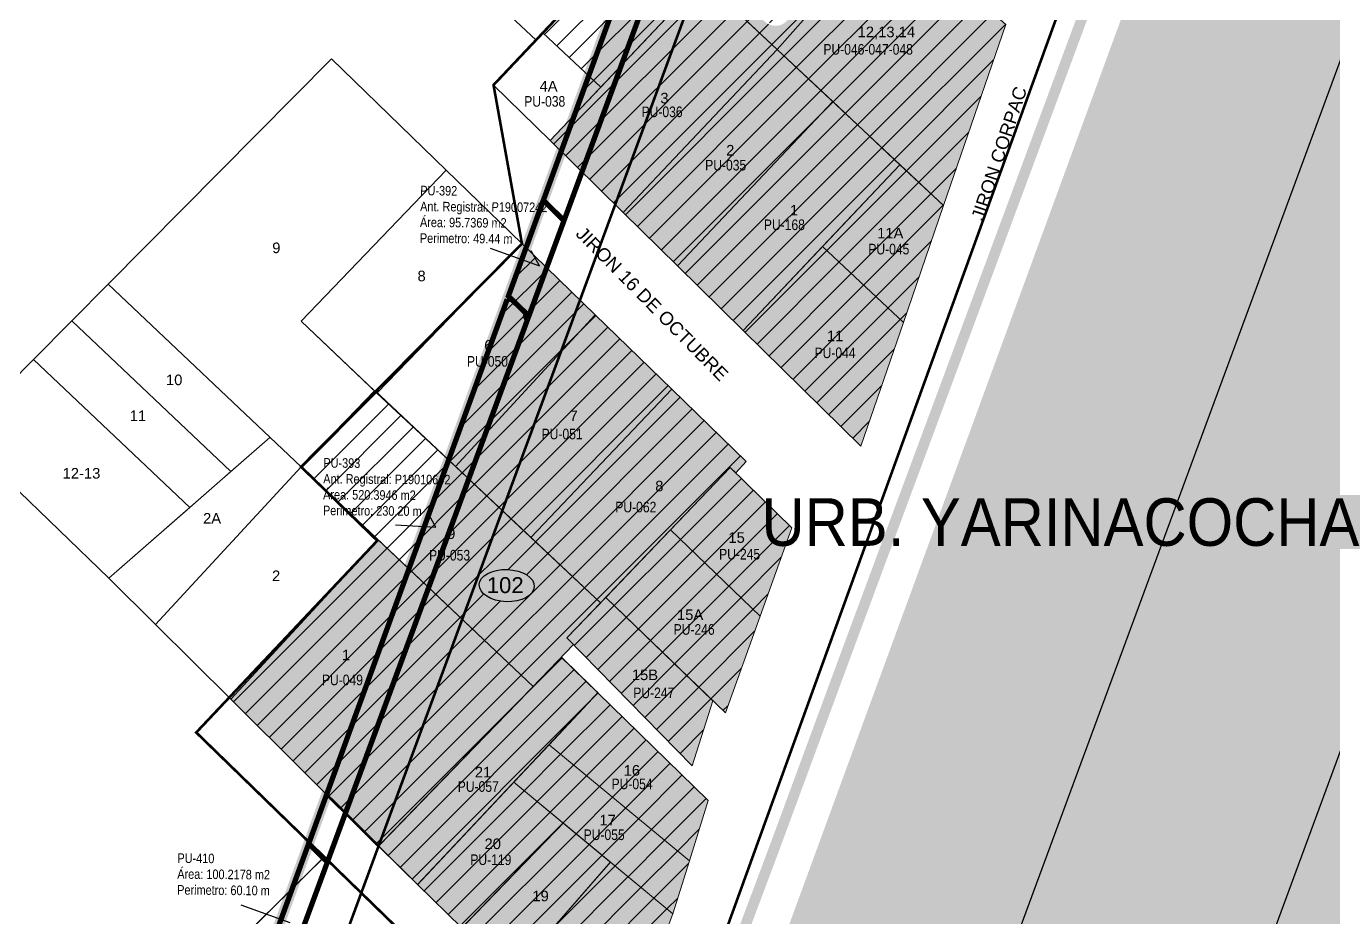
# Model space of a CAD drawing. Header units: metres. Extents: x 546056 to 547654, y 9072317 to 9075555.
# Drawn here: x 547088.8 to 547336.3, y 9075106.6 to 9075275.2 of the extents above; entities that cross this region are included whole.
import ezdxf
from ezdxf.enums import TextEntityAlignment as Align

# ---------------------------------------------------------------- set-up
doc = ezdxf.new("R2010")
doc.units = ezdxf.units.M
for name, pattern in [('ACAD_ISO10W100', [18, 12, -3, 0, -3]), ('DASHDOT', [1, 0.5, -0.25, 0, -0.25]), ('DASHED', [0.75, 0.5, -0.25])]:
    doc.linetypes.add(name, pattern=pattern)
doc.layers.get('0').update_dxf_attribs({"color": 130})
for name, color, linetype in [('0-poligonos', 7, 'DASHED'), ('000 COLINDANTE', 8, 'Continuous'), ('3. HACHT_ADQUIRIDO', 3, 'Continuous'), ('AH LAS GAVIOTAS', 7, 'Continuous'), ('CODIGO PREDIO', 5, 'Continuous'), ('ENTREGADOS A OPAT', 130, 'Continuous'), ('LOTES', 7, 'Continuous'), ('LOTES_PREDIOS', 7, 'Continuous'), ('MANZANA', 7, 'Continuous'), ('P19048664', 40, 'Continuous'), ('PARTIDA 11161618_MTC', 150, 'Continuous'), ('PERIMETRICO', 1, 'Continuous'), ('PREDIO ADQUIRIDO DL 1364', 3, 'Continuous'), ('TEXTO ADD', 150, 'Continuous'), ('Transferencias o Adquisiciones Nuevas', 1, 'Continuous'), ('URB YARINACOCHAS', 7, 'Continuous'), ('VIAS', 7, 'Continuous')]:
    doc.layers.add(name, color=color, linetype=linetype)
doc.styles.add('arial', font='arial.ttf', dxfattribs={"height": 0.1})
doc.styles.add('Arial Narrow', font='ARIALN.TTF')
doc.styles.add('CODIGO', font='ARIALN.TTF')
doc.styles.get("Standard").update_dxf_attribs({"font": 'arial.ttf'})

msp = doc.modelspace()

# ---------------------------------------------------------------- hatches: boundary and pattern name
at = {"true_color": 0xbdeeff, "transparency": 33554559}
h = msp.add_hatch(color=254, dxfattribs=at)
h.dxf.hatch_style = 1
h.paths.add_polyline_path([(547349.3, 9074052.99), (547347.59, 9074107.75), (547335.9, 9074188.46), (547321.31, 9074245.17), (547392.34, 9074835.03), (547386.14, 9074925.07), (547416.57, 9075031.22), (547427.05, 9075045.78), (547416.93, 9075067.03), (547415.18, 9075076.21), (547429.51, 9075118.23), (547422.26, 9075124.53), (547421.14, 9075147.77), (547434.77, 9075162.43), (547439.89, 9075179.38), (547443.64, 9075197.78), (547462.71, 9075245.98), (547577.46, 9075370.75), (547399.73, 9075531.63), (547385.41, 9075513.8), (547357.77, 9075439.43), (547355.99, 9075440.1), (546239.78, 9072396.33), (546249.8, 9072358.35), (546734.39, 9072481.83), (546808.97, 9072697.79), (546816.43, 9072719.67), (546868.02, 9072857.11), (546870.42, 9072863.77), (547105.84, 9072927.93), (547071.26, 9073050.57), (547073.1, 9073080.4), (547077.07, 9073179.84), (547032.15, 9073499.03), (547079.36, 9073627.77), (547075.7, 9073729.58), (547086.01, 9073756.98), (547074.43, 9073809.59), (547233.46, 9073846.21), (547328.77, 9073908.99)])
at = {"layer": '3. HACHT_ADQUIRIDO', "lineweight": 0, "ltscale": 0.3}
h = msp.add_hatch(color=92, dxfattribs=at)
h.dxf.hatch_style = 1
h.paths.add_polyline_path([(547190.44, 9075124.49), (547171.24, 9075104.66), (547180.54, 9075095.51), (547199.37, 9075117.1)])
h.paths.add_polyline_path([(547227.9, 9075236.13), (547236.69, 9075236.13), (547236.69, 9075239.19), (547227.9, 9075239.19)], flags=9)
h.paths.add_polyline_path([(547225.64, 9075174.45), (547343.49, 9075174.45), (547343.49, 9075188.42), (547225.64, 9075188.42)], flags=9)
h.paths.add_polyline_path([(547301.4, 9075409.84), (547310.19, 9075409.84), (547310.19, 9075412.91), (547301.4, 9075412.91)], flags=9)
h.paths.add_polyline_path([(547242.51, 9075332.7), (547245.08, 9075332.7), (547245.08, 9075335.76), (547242.51, 9075335.76)], flags=9)
h.paths.add_polyline_path([(547169.96, 9075129.85), (547178.75, 9075129.85), (547178.75, 9075132.91), (547169.96, 9075132.91)], flags=9)
h.paths.add_polyline_path([(547199.08, 9075130.35), (547207.86, 9075130.35), (547207.86, 9075133.42), (547199.08, 9075133.42)], flags=9)
h.paths.add_polyline_path([(547193.79, 9075120.73), (547202.58, 9075120.73), (547202.58, 9075123.8), (547193.79, 9075123.8)], flags=9)
h.paths.add_polyline_path([(547193.62, 9075094.9), (547202.41, 9075094.9), (547202.41, 9075097.97), (547193.62, 9075097.97)], flags=9)
h.paths.add_polyline_path([(547172.34, 9075116.02), (547181.13, 9075116.02), (547181.13, 9075119.08), (547172.34, 9075119.08)], flags=25)
h.paths.add_polyline_path([(547164.54, 9075173.61), (547173.33, 9075173.61), (547173.33, 9075176.68), (547164.54, 9075176.68)], flags=9)
h.paths.add_polyline_path([(547237.5, 9075211.91), (547246.29, 9075211.91), (547246.29, 9075214.97), (547237.5, 9075214.97)], flags=9)
h.paths.add_polyline_path([(547247.68, 9075231.53), (547256.47, 9075231.53), (547256.47, 9075234.59), (547247.68, 9075234.59)], flags=9)
h.paths.add_polyline_path([(547238.66, 9075329.65), (547247.44, 9075329.65), (547247.44, 9075332.72), (547238.66, 9075332.72)], flags=9)
h.paths.add_polyline_path([(547269.94, 9075353.07), (547278.73, 9075353.07), (547278.73, 9075356.14), (547269.94, 9075356.14)], flags=9)
h.paths.add_polyline_path([(547287.41, 9075382.14), (547296.2, 9075382.14), (547296.2, 9075385.2), (547287.41, 9075385.2)], flags=9)
h.paths.add_polyline_path([(547228.76, 9075315.64), (547237.55, 9075315.64), (547237.55, 9075318.7), (547228.76, 9075318.7)], flags=9)
h.paths.add_polyline_path([(547219.59, 9075304.23), (547228.38, 9075304.23), (547228.38, 9075307.3), (547219.59, 9075307.3)], flags=9)
h.paths.add_polyline_path([(547210.2, 9075293.41), (547218.99, 9075293.41), (547218.99, 9075296.47), (547210.2, 9075296.47)], flags=9)
h.paths.add_polyline_path([(547195.75, 9075275.16), (547204.54, 9075275.16), (547204.54, 9075278.23), (547195.75, 9075278.23)], flags=9)
h.paths.add_polyline_path([(547204.76, 9075257.5), (547213.55, 9075257.5), (547213.55, 9075260.56), (547204.76, 9075260.56)], flags=9)
h.paths.add_polyline_path([(547216.79, 9075247.4), (547225.58, 9075247.4), (547225.58, 9075250.46), (547216.79, 9075250.46)], flags=9)
h.paths.add_polyline_path([(547239.17, 9075269.32), (547257.13, 9075269.32), (547257.13, 9075272.38), (547239.17, 9075272.38)], flags=9)
h.paths.add_polyline_path([(547269.6, 9075286.96), (547278.38, 9075286.96), (547278.38, 9075290.02), (547269.6, 9075290.02)], flags=9)
h.paths.add_polyline_path([(547261.33, 9075296.08), (547267.92, 9075296.08), (547267.92, 9075298.38), (547261.33, 9075298.38)], flags=9)
h.paths.add_polyline_path([(547257.4, 9075307.3), (547266.19, 9075307.3), (547266.19, 9075310.36), (547257.4, 9075310.36)], flags=9)
h.paths.add_polyline_path([(547191.7, 9075235.78), (547220.11, 9075206.93), (547222.88, 9075209.65), (547194.46, 9075238.5)], flags=9)
h.paths.add_polyline_path([(547175.2, 9075167.18), (547183.72, 9075167.18), (547183.72, 9075171.78), (547175.2, 9075171.78)], flags=9)
h.paths.add_polyline_path([(547227.64, 9075275.86), (547233.83, 9075275.86), (547233.83, 9075280.45), (547227.64, 9075280.45)], flags=9)
h.paths.add_polyline_path([(547199.95, 9075278.41), (547202.51, 9075278.41), (547202.51, 9075281.41), (547199.95, 9075281.41)], flags=9)
h.paths.add_polyline_path([(547272.58, 9075290.4), (547276.71, 9075290.4), (547276.71, 9075293.46), (547272.58, 9075293.46)], flags=9)
h.paths.add_polyline_path([(547261.85, 9075299.18), (547267.85, 9075299.18), (547267.85, 9075302.25), (547261.85, 9075302.25)], flags=9)
h.paths.add_polyline_path([(547260.21, 9075311.14), (547266.2, 9075311.14), (547266.2, 9075314.2), (547260.21, 9075314.2)], flags=9)
h.paths.add_polyline_path([(547245.56, 9075272.15), (547257.64, 9075272.15), (547257.64, 9075275.76), (547245.56, 9075275.76)], flags=9)
h.paths.add_polyline_path([(547239.83, 9075215.13), (547243.95, 9075215.13), (547243.95, 9075218.14), (547239.83, 9075218.14)], flags=9)
h.paths.add_polyline_path([(547249.35, 9075234.59), (547255.33, 9075234.59), (547255.33, 9075237.6), (547249.35, 9075237.6)], flags=9)
h.paths.add_polyline_path([(547232.86, 9075238.92), (547235.42, 9075238.92), (547235.42, 9075241.94), (547232.86, 9075241.94)], flags=9)
h.paths.add_polyline_path([(547208.31, 9075260.09), (547210.89, 9075260.09), (547210.89, 9075263.15), (547208.31, 9075263.15)], flags=9)
h.paths.add_polyline_path([(547220.78, 9075250.27), (547223.34, 9075250.27), (547223.34, 9075253.28), (547220.78, 9075253.28)], flags=9)
h.paths.add_polyline_path([(547213.66, 9075296.19), (547216.24, 9075296.19), (547216.24, 9075299.25), (547213.66, 9075299.25)], flags=9)
h.paths.add_polyline_path([(547223.05, 9075306.98), (547225.6, 9075306.98), (547225.6, 9075309.94), (547223.05, 9075309.94)], flags=9)
h.paths.add_polyline_path([(547232.13, 9075318.43), (547234.7, 9075318.43), (547234.7, 9075321.5), (547232.13, 9075321.5)], flags=9)
h.paths.add_polyline_path([(547173.21, 9075132.63), (547177.32, 9075132.63), (547177.32, 9075135.64), (547173.21, 9075135.64)], flags=9)
h.paths.add_polyline_path([(547196.22, 9075097.45), (547200.35, 9075097.45), (547200.35, 9075100.52), (547196.22, 9075100.52)], flags=9)
h.paths.add_polyline_path([(547184.09, 9075109.14), (547188.22, 9075109.14), (547188.22, 9075112.21), (547184.09, 9075112.21)], flags=24)
h.paths.add_polyline_path([(547175.04, 9075119.03), (547179.17, 9075119.03), (547179.17, 9075122.09), (547175.04, 9075122.09)], flags=25)
h.paths.add_polyline_path([(547196.79, 9075123.55), (547200.9, 9075123.55), (547200.9, 9075126.57), (547196.79, 9075126.57)], flags=9)
h.paths.add_polyline_path([(547201.38, 9075132.92), (547205.51, 9075132.92), (547205.51, 9075135.98), (547201.38, 9075135.98)], flags=9)
h.paths.add_polyline_path([(547246.84, 9075341.02), (547264.36, 9075323.23), (547267.13, 9075325.95), (547249.61, 9075343.74)], flags=9)
h.paths.add_polyline_path([(547167.96, 9075177.68), (547170.54, 9075177.68), (547170.54, 9075180.75), (547167.96, 9075180.75)], flags=9)
h.paths.add_polyline_path([(547273.09, 9075356.19), (547275.65, 9075356.19), (547275.65, 9075359.21), (547273.09, 9075359.21)], flags=9)
h.paths.add_polyline_path([(547270.45, 9075237.43), (547279.13, 9075263.72), (547275.45, 9075264.93), (547266.76, 9075238.65)], flags=9)
h.paths.add_polyline_path([(547291.3, 9075375.44), (547297.49, 9075375.44), (547297.49, 9075380.03), (547291.3, 9075380.03)], flags=9)
h.paths.add_polyline_path([(547290.18, 9075385.21), (547292.74, 9075385.21), (547292.74, 9075388.22), (547290.18, 9075388.22)], flags=9)
h.paths.add_polyline_path([(547296.68, 9075394.53), (547301.1, 9075394.53), (547301.1, 9075397.54), (547296.68, 9075397.54)], flags=9)
h.paths.add_polyline_path([(547301.89, 9075401.29), (547306.31, 9075401.29), (547306.31, 9075404.3), (547301.89, 9075404.3)], flags=9)
h.paths.add_polyline_path([(547307.39, 9075406.71), (547312, 9075406.71), (547312, 9075409.81), (547307.39, 9075409.81)], flags=9)
h.paths.add_polyline_path([(547311.33, 9075411.47), (547315.9, 9075411.47), (547315.9, 9075414.49), (547311.33, 9075414.49)], flags=9)
h.paths.add_polyline_path([(547315.86, 9075416.61), (547320.28, 9075416.61), (547320.28, 9075419.62), (547315.86, 9075419.62)], flags=9)
h.paths.add_polyline_path([(547320.56, 9075424.86), (547324.82, 9075424.86), (547324.82, 9075427.87), (547320.56, 9075427.87)], flags=9)
h = msp.add_hatch(color=92, dxfattribs=at)
h.dxf.hatch_style = 1
h.paths.add_polyline_path([(547221.79, 9075299.76), (547216.2, 9075284.62), (547216.79, 9075284.07), (547230.95, 9075270.8), (547240.77, 9075281.98)])
h.paths.add_polyline_path([(547233.62, 9075278.3, -1), (547227.62, 9075278.3, -1)], flags=16)
h.paths.add_polyline_path([(547211.25, 9075309.64), (547205.71, 9075294.45), (547205.84, 9075294.33), (547216.2, 9075284.62), (547221.79, 9075299.76)])
h.paths.add_polyline_path([(547227.64, 9075275.86), (547233.83, 9075275.86), (547233.83, 9075280.45), (547227.64, 9075280.45)], flags=24)
h.paths.add_polyline_path([(547210.2, 9075293.41), (547218.99, 9075293.41), (547218.99, 9075296.47), (547210.2, 9075296.47)], flags=24)
h.paths.add_polyline_path([(547213.66, 9075296.19), (547216.24, 9075296.19), (547216.24, 9075299.25), (547213.66, 9075299.25)], flags=24)
h = msp.add_hatch(color=92, dxfattribs=at)
h.dxf.hatch_style = 1
h.paths.add_polyline_path([(547205.84, 9075294.33), (547205.55, 9075294.02), (547195.27, 9075265.84), (547197.52, 9075263.73), (547215.49, 9075282.7), (547216.2, 9075284.62)])
h.paths.add_polyline_path([(547199.95, 9075278.41), (547202.51, 9075278.41), (547202.51, 9075281.41), (547199.95, 9075281.41)], flags=24)
h.paths.add_polyline_path([(547195.75, 9075275.16), (547204.54, 9075275.16), (547204.54, 9075278.23), (547195.75, 9075278.23)], flags=25)
h = msp.add_hatch(color=92, dxfattribs=at)
h.dxf.hatch_style = 1
h.paths.add_polyline_path([(547274.19, 9075275.53), (547252.37, 9075294.83), (547249.16, 9075291.53), (547240.77, 9075281.98), (547230.95, 9075270.8), (547262.43, 9075241.3)])
h = msp.add_hatch(color=92, dxfattribs=at)
h.dxf.hatch_style = 1
h.paths.add_polyline_path([(547216.79, 9075284.07), (547230.95, 9075270.8), (547201.8, 9075239.99), (547187.94, 9075253.61)])
h = msp.add_hatch(color=92, dxfattribs=at)
h.dxf.hatch_style = 1
h.paths.add_polyline_path([(547230.95, 9075270.8), (547241.45, 9075260.96), (547212.07, 9075229.91), (547201.8, 9075239.99)])
h = msp.add_hatch(color=92, dxfattribs=at)
h.dxf.hatch_style = 1
h.paths.add_polyline_path([(547197.52, 9075263.73), (547195.27, 9075265.84), (547192.6, 9075258.53)])
at = {"layer": '3. HACHT_ADQUIRIDO', "ltscale": 0.3}
h = msp.add_hatch(color=92, dxfattribs=at)
h.dxf.hatch_style = 1
h.paths.add_polyline_path([(547182.54, 9075259.47), (547191.33, 9075259.47), (547191.33, 9075262.53), (547182.54, 9075262.53)], flags=9)
at = {"layer": '3. HACHT_ADQUIRIDO', "lineweight": 0, "ltscale": 0.3}
h = msp.add_hatch(color=92, dxfattribs=at)
h.dxf.hatch_style = 1
h.paths.add_polyline_path([(547241.45, 9075260.96), (547254.17, 9075249.04), (547224.51, 9075217.69), (547212.07, 9075229.91)])
h = msp.add_hatch(color=92, dxfattribs=at)
h.dxf.hatch_style = 1
h.paths.add_polyline_path([(547254.17, 9075249.04), (547262.43, 9075241.3), (547254.82, 9075219.17), (547239.5, 9075233.53)])
h = msp.add_hatch(color=92, dxfattribs=at)
h.dxf.hatch_style = 1
h.paths.add_polyline_path([(547189.95, 9075213.51), (547193.61, 9075223.43), (547183.41, 9075233.34), (547168.75, 9075193.19), (547170.05, 9075191.96)])
h.paths.add_polyline_path([(547196.51, 9075220.62), (547193.61, 9075223.43), (547189.95, 9075213.51)])
h.paths.add_polyline_path([(547171.71, 9075210.29), (547180.5, 9075210.29), (547180.5, 9075213.35), (547171.71, 9075213.35)], flags=25)
h.paths.add_polyline_path([(547174.99, 9075213.32), (547177.56, 9075213.32), (547177.56, 9075216.39), (547174.99, 9075216.39)], flags=25)
h = msp.add_hatch(color=92, dxfattribs=at)
h.dxf.hatch_style = 1
h.paths.add_polyline_path([(547239.5, 9075233.53), (547224.51, 9075217.69), (547246.79, 9075195.81), (547254.82, 9075219.17)])
h = msp.add_hatch(color=92, dxfattribs=at)
h.dxf.hatch_style = 1
h.paths.add_polyline_path([(547196.51, 9075220.62), (547210.98, 9075206.58), (547184.33, 9075178.53), (547170.05, 9075191.96)])
at = {"layer": '3. HACHT_ADQUIRIDO', "ltscale": 0.3}
h = msp.add_hatch(dxfattribs=at)
h.set_pattern_fill('ANSI31', color=92, scale=0.3)
edge = h.paths.add_edge_path()
edge.add_line((547210.98, 9075206.58), (547196.51, 9075220.62))
at = {"layer": '3. HACHT_ADQUIRIDO', "lineweight": 0, "ltscale": 0.3}
h = msp.add_hatch(color=92, dxfattribs=at)
h.dxf.hatch_style = 1
h.paths.add_polyline_path([(547197.5, 9075166.15), (547184.33, 9075178.53), (547210.98, 9075206.58), (547225.09, 9075192.89), (547223.09, 9075190.76), (547222.07, 9075191.75)])
h = msp.add_hatch(color=92, dxfattribs=at)
h.dxf.hatch_style = 1
h.paths.add_polyline_path([(547170.05, 9075191.96), (547168.75, 9075193.18), (547161.23, 9075172.59), (547171.32, 9075163.04), (547178.92, 9075183.62)])
h.paths.add_polyline_path([(547184.33, 9075178.53), (547178.92, 9075183.62), (547171.32, 9075163.04), (547184.75, 9075150.35), (547190.09, 9075155.86), (547192.37, 9075158.24), (547191.13, 9075159.52), (547197.5, 9075166.15)])
h.paths.add_polyline_path([(547164.54, 9075173.61), (547173.33, 9075173.61), (547173.33, 9075176.68), (547164.54, 9075176.68)], flags=24)
h.paths.add_polyline_path([(547167.96, 9075177.68), (547170.54, 9075177.68), (547170.54, 9075180.75), (547167.96, 9075180.75)], flags=24)
h.paths.add_polyline_path([(547175.2, 9075167.18), (547183.72, 9075167.18), (547183.72, 9075171.78), (547175.2, 9075171.78)], flags=24)
h = msp.add_hatch(color=92, dxfattribs=at)
h.dxf.hatch_style = 1
h.paths.add_polyline_path([(547233.71, 9075180.35), (547222.07, 9075191.75), (547210.75, 9075179.96), (547227.69, 9075163.6)])
h = msp.add_hatch(color=92, dxfattribs=at)
h.dxf.hatch_style = 1
h.paths.add_polyline_path([(547155.41, 9075178.09), (547184.77, 9075150.33), (547155.48, 9075120.14), (547127.53, 9075147.9)])
h = msp.add_hatch(color=92, dxfattribs=at)
h.dxf.hatch_style = 1
h.paths.add_polyline_path([(547210.75, 9075179.96), (547198.5, 9075167.19), (547221.13, 9075145.35), (547227.69, 9075163.6)])
h = msp.add_hatch(color=92, dxfattribs=at)
h.dxf.hatch_style = 1
h.paths.add_polyline_path([(547218.75, 9075147.64), (547198.5, 9075167.19), (547191.13, 9075159.52), (547214.87, 9075135.3)])
h = msp.add_hatch(color=92, dxfattribs=at)
h.dxf.hatch_style = 1
h.paths.add_polyline_path([(547196.99, 9075149.15), (547190.09, 9075155.86), (547184.77, 9075150.33), (547184.77, 9075150.33), (547184.75, 9075150.35), (547155.49, 9075120.14), (547162.88, 9075112.86)])
h = msp.add_hatch(color=92, dxfattribs=at)
h.dxf.hatch_style = 1
h.paths.add_polyline_path([(547196.99, 9075149.15), (547187.75, 9075139.32), (547214.31, 9075117.32), (547217.9, 9075128.79)])
h = msp.add_hatch(color=92, dxfattribs=at)
h.dxf.hatch_style = 1
h.paths.add_polyline_path([(547214.31, 9075117.32), (547187.75, 9075139.32), (547181.1, 9075132.24), (547190.44, 9075124.49), (547199.37, 9075117.1), (547211.18, 9075107.32)])
h = msp.add_hatch(color=92, dxfattribs=at)
h.dxf.hatch_style = 1
h.paths.add_polyline_path([(547190.44, 9075124.49), (547181.1, 9075132.24), (547162.88, 9075112.86), (547171.24, 9075104.66)])
h = msp.add_hatch(color=92, dxfattribs=at)
h.dxf.hatch_style = 1
h.paths.add_polyline_path([(547211.18, 9075107.32), (547199.37, 9075117.1), (547180.54, 9075095.51), (547199.63, 9075076.75)])
at = {"layer": 'ENTREGADOS A OPAT'}
h = msp.add_hatch(dxfattribs=at)
h.set_pattern_fill('ANSI31', color=256)
h.paths.add_polyline_path([(547221.79, 9075299.76), (547216.2, 9075284.62), (547216.79, 9075284.07), (547230.95, 9075270.8), (547240.77, 9075281.98)])
edge = h.paths.add_edge_path(flags=16)
edge.add_arc((547230.62, 9075278.3), 3, 0, 360)
h.paths.add_polyline_path([(547211.25, 9075309.64), (547205.71, 9075294.45), (547205.84, 9075294.33), (547216.2, 9075284.62), (547221.79, 9075299.76)])
h.paths.add_polyline_path([(547211.25, 9075309.64), (547210.05, 9075306.67), (547208.11, 9075301.93), (547205.71, 9075294.45)], flags=17)
h.paths.add_polyline_path([(547227.64, 9075275.86), (547233.83, 9075275.86), (547233.83, 9075280.45), (547227.64, 9075280.45)], flags=16)
h.paths.add_polyline_path([(547210.2, 9075293.41), (547218.99, 9075293.41), (547218.99, 9075296.47), (547210.2, 9075296.47)], flags=16)
h.paths.add_polyline_path([(547213.66, 9075296.19), (547216.24, 9075296.19), (547216.24, 9075299.25), (547213.66, 9075299.25)], flags=16)
h = msp.add_hatch(dxfattribs=at)
h.set_pattern_fill('ANSI31', color=256)
h.paths.add_polyline_path([(547215.49, 9075282.7), (547216.2, 9075284.62), (547205.84, 9075294.33), (547205.55, 9075294.02), (547195.27, 9075265.84), (547197.52, 9075263.73)])
h.paths.add_polyline_path([(547205.55, 9075294.02), (547186.59, 9075273.98), (547195.27, 9075265.84)])
h.paths.add_polyline_path([(547195.75, 9075275.16), (547204.54, 9075275.16), (547204.54, 9075278.23), (547195.75, 9075278.23)], flags=24)
h.paths.add_polyline_path([(547199.95, 9075278.41), (547202.51, 9075278.41), (547202.51, 9075281.41), (547199.95, 9075281.41)], flags=24)
h = msp.add_hatch(dxfattribs=at)
h.set_pattern_fill('ANSI31', color=256)
h.paths.add_polyline_path([(547274.19, 9075275.53), (547252.37, 9075294.83), (547249.16, 9075291.53), (547240.77, 9075281.98), (547230.95, 9075270.8), (547241.45, 9075260.96), (547254.17, 9075249.04), (547262.43, 9075241.3)])
h.paths.add_polyline_path([(547239.17, 9075269.32), (547257.13, 9075269.32), (547257.13, 9075272.38), (547239.17, 9075272.38)], flags=24)
h.paths.add_polyline_path([(547245.56, 9075272.15), (547257.64, 9075272.15), (547257.64, 9075275.76), (547245.56, 9075275.76)], flags=24)
h = msp.add_hatch(dxfattribs=at)
h.set_pattern_fill('ANSI31', color=256)
h.paths.add_polyline_path([(547230.95, 9075270.8), (547216.79, 9075284.07), (547215.49, 9075282.7), (547200.28, 9075241.49), (547201.8, 9075239.99)])
h.paths.add_polyline_path([(547215.49, 9075282.7), (547197.53, 9075263.72), (547192.59, 9075258.51), (547190.05, 9075251.54), (547200.28, 9075241.49)])
h.paths.add_polyline_path([(547192.59, 9075258.51), (547187.94, 9075253.61), (547190.05, 9075251.54)])
h.paths.add_polyline_path([(547204.76, 9075257.5), (547213.55, 9075257.5), (547213.55, 9075260.56), (547204.76, 9075260.56)], flags=24)
h.paths.add_polyline_path([(547208.31, 9075260.09), (547210.89, 9075260.09), (547210.89, 9075263.15), (547208.31, 9075263.15)], flags=24)
h.paths.add_polyline_path([(547182.54, 9075259.47), (547191.33, 9075259.47), (547191.33, 9075262.53), (547182.54, 9075262.53)], flags=9)
h.paths.add_polyline_path([(547185.44, 9075262.38), (547189.87, 9075262.38), (547189.87, 9075265.38), (547185.44, 9075265.38)], flags=9)
h = msp.add_hatch(dxfattribs=at)
h.set_pattern_fill('ANSI31', color=256)
h.paths.add_polyline_path([(547241.45, 9075260.96), (547230.95, 9075270.8), (547201.8, 9075239.99), (547212.07, 9075229.91)])
h.paths.add_polyline_path([(547216.79, 9075247.4), (547225.58, 9075247.4), (547225.58, 9075250.46), (547216.79, 9075250.46)], flags=24)
h.paths.add_polyline_path([(547220.78, 9075250.27), (547223.34, 9075250.27), (547223.34, 9075253.28), (547220.78, 9075253.28)], flags=24)
h = msp.add_hatch(dxfattribs=at)
h.set_pattern_fill('ANSI31', color=256)
h.paths.add_polyline_path([(547254.17, 9075249.04), (547241.45, 9075260.96), (547212.07, 9075229.91), (547224.51, 9075217.69), (547239.5, 9075233.53)])
h.paths.add_polyline_path([(547227.9, 9075236.13), (547236.69, 9075236.13), (547236.69, 9075239.19), (547227.9, 9075239.19)], flags=24)
h.paths.add_polyline_path([(547232.86, 9075238.92), (547235.42, 9075238.92), (547235.42, 9075241.94), (547232.86, 9075241.94)], flags=24)
h = msp.add_hatch(dxfattribs=at)
h.set_pattern_fill('ANSI31', color=256)
h.paths.add_polyline_path([(547262.43, 9075241.3), (547254.17, 9075249.04), (547239.5, 9075233.53), (547254.82, 9075219.17)])
h.paths.add_polyline_path([(547247.68, 9075231.53), (547256.47, 9075231.53), (547256.47, 9075234.59), (547247.68, 9075234.59)], flags=24)
h.paths.add_polyline_path([(547249.35, 9075234.59), (547255.33, 9075234.59), (547255.33, 9075237.6), (547249.35, 9075237.6)], flags=24)
h = msp.add_hatch(dxfattribs=at)
h.set_pattern_fill('ANSI31', color=256)
h.paths.add_polyline_path([(547193.61, 9075223.43), (547183.41, 9075233.34), (547168.75, 9075193.19), (547170.05, 9075191.96), (547189.95, 9075213.51)])
h.paths.add_polyline_path([(547193.61, 9075223.43), (547189.95, 9075213.51), (547196.51, 9075220.62)])
h.paths.add_polyline_path([(547171.71, 9075210.29), (547180.5, 9075210.29), (547180.5, 9075213.35), (547171.71, 9075213.35)], flags=25)
h.paths.add_polyline_path([(547174.99, 9075213.32), (547177.56, 9075213.32), (547177.56, 9075216.39), (547174.99, 9075216.39)], flags=25)
h = msp.add_hatch(dxfattribs=at)
h.set_pattern_fill('ANSI31', color=256)
h.paths.add_polyline_path([(547239.5, 9075233.53), (547224.51, 9075217.69), (547246.79, 9075195.81), (547254.82, 9075219.17)])
h.paths.add_polyline_path([(547237.5, 9075211.91), (547246.29, 9075211.91), (547246.29, 9075214.97), (547237.5, 9075214.97)], flags=24)
h.paths.add_polyline_path([(547239.83, 9075215.13), (547243.95, 9075215.13), (547243.95, 9075218.14), (547239.83, 9075218.14)], flags=24)
h = msp.add_hatch(dxfattribs=at)
h.set_pattern_fill('ANSI31', color=256)
h.paths.add_polyline_path([(547189.95, 9075213.51), (547170.05, 9075191.96), (547178.92, 9075183.62)])
h.paths.add_polyline_path([(547210.98, 9075206.58), (547196.51, 9075220.62), (547189.95, 9075213.51), (547178.92, 9075183.62), (547184.33, 9075178.53)])
h.paths.add_polyline_path([(547185.84, 9075196.55), (547194.63, 9075196.55), (547194.63, 9075199.61), (547185.84, 9075199.61)], flags=24)
h.paths.add_polyline_path([(547191.15, 9075200.03), (547193.69, 9075200.03), (547193.69, 9075202.99), (547191.15, 9075202.99)], flags=24)
h = msp.add_hatch(dxfattribs=at)
h.set_pattern_fill('ANSI31', color=256)
h.paths.add_polyline_path([(547197.5, 9075166.15), (547178.92, 9075183.62), (547171.32, 9075163.04), (547184.75, 9075150.35), (547190.09, 9075155.86), (547192.37, 9075158.24), (547191.13, 9075159.52)])
edge = h.paths.add_edge_path(flags=16)
edge.add_ellipse((547179.76, 9075169.41), major_axis=(5.21, -0.19), ratio=0.585609, start_angle=0, end_angle=360)
h.paths.add_polyline_path([(547178.92, 9075183.62), (547170.05, 9075191.96), (547168.75, 9075193.18), (547161.23, 9075172.59), (547171.32, 9075163.04)])
h.paths.add_polyline_path([(547168.75, 9075193.18), (547155.17, 9075205.8), (547154.88, 9075206.08), (547140.83, 9075191.88), (547155.41, 9075178.09), (547161.23, 9075172.59)])
h.paths.add_polyline_path([(547175.2, 9075167.18), (547183.72, 9075167.18), (547183.72, 9075171.78), (547175.2, 9075171.78)], flags=24)
h.paths.add_polyline_path([(547164.54, 9075173.61), (547173.33, 9075173.61), (547173.33, 9075176.68), (547164.54, 9075176.68)], flags=24)
h.paths.add_polyline_path([(547167.96, 9075177.68), (547170.54, 9075177.68), (547170.54, 9075180.75), (547167.96, 9075180.75)], flags=24)
h = msp.add_hatch(dxfattribs=at)
h.set_pattern_fill('ANSI31', color=256)
h.paths.add_polyline_path([(547222.07, 9075191.75), (547223.09, 9075190.76), (547225.09, 9075192.89), (547210.98, 9075206.58), (547184.33, 9075178.53), (547197.5, 9075166.15)])
h.paths.add_polyline_path([(547199.78, 9075182.73), (547208.57, 9075182.73), (547208.57, 9075185.79), (547199.78, 9075185.79)], flags=24)
h.paths.add_polyline_path([(547207.34, 9075186.7), (547209.92, 9075186.7), (547209.92, 9075189.76), (547207.34, 9075189.76)], flags=24)
h = msp.add_hatch(dxfattribs=at)
h.set_pattern_fill('ANSI31', color=256)
h.paths.add_polyline_path([(547222.07, 9075191.75), (547210.75, 9075179.96), (547227.69, 9075163.6), (547233.71, 9075180.35)])
h.paths.add_polyline_path([(547219.44, 9075173.8), (547228.22, 9075173.8), (547228.22, 9075176.87), (547219.44, 9075176.87)], flags=24)
h.paths.add_polyline_path([(547221.2, 9075176.95), (547225.33, 9075176.95), (547225.33, 9075180.02), (547221.2, 9075180.02)], flags=24)
h = msp.add_hatch(dxfattribs=at)
h.set_pattern_fill('ANSI31', color=256)
h.paths.add_polyline_path([(547184.77, 9075150.33), (547171.32, 9075163.04), (547155.49, 9075120.14)])
h.paths.add_polyline_path([(547171.32, 9075163.04), (547161.23, 9075172.59), (547145.66, 9075129.9), (547155.49, 9075120.14), (547155.49, 9075120.14)])
h.paths.add_polyline_path([(547155.41, 9075178.09), (547127.53, 9075147.9), (547145.65, 9075129.9), (547145.65, 9075129.9), (547161.23, 9075172.59)])
h.paths.add_polyline_path([(547144.25, 9075150.02), (547153.04, 9075150.02), (547153.04, 9075153.08), (547144.25, 9075153.08)], flags=24)
h.paths.add_polyline_path([(547148.05, 9075154.78), (547150.61, 9075154.78), (547150.61, 9075157.79), (547148.05, 9075157.79)], flags=24)
h = msp.add_hatch(dxfattribs=at)
h.set_pattern_fill('ANSI31', color=256)
h.paths.add_polyline_path([(547227.69, 9075163.6), (547210.75, 9075179.96), (547198.5, 9075167.19), (547218.75, 9075147.64), (547221.13, 9075145.35)])
h.paths.add_polyline_path([(547210.83, 9075159.57), (547219.62, 9075159.57), (547219.62, 9075162.64), (547210.83, 9075162.64)], flags=24)
h.paths.add_polyline_path([(547211.46, 9075162.37), (547217.45, 9075162.37), (547217.45, 9075165.43), (547211.46, 9075165.43)], flags=24)
h = msp.add_hatch(dxfattribs=at)
h.set_pattern_fill('ANSI31', color=256)
h.paths.add_polyline_path([(547218.75, 9075147.64), (547198.5, 9075167.19), (547197.5, 9075166.15), (547191.13, 9075159.52), (547192.37, 9075158.24), (547214.87, 9075135.3)])
h.paths.add_polyline_path([(547203.18, 9075147.57), (547211.97, 9075147.57), (547211.97, 9075150.64), (547203.18, 9075150.64)], flags=24)
h.paths.add_polyline_path([(547202.92, 9075150.99), (547208.91, 9075150.99), (547208.91, 9075154.05), (547202.92, 9075154.05)], flags=24)
h = msp.add_hatch(dxfattribs=at)
h.set_pattern_fill('ANSI31', color=256)
h.paths.add_polyline_path([(547196.99, 9075149.15), (547190.09, 9075155.86), (547184.75, 9075150.35), (547184.77, 9075150.33), (547155.49, 9075120.14), (547162.88, 9075112.86)])
h.paths.add_polyline_path([(547173.21, 9075132.63), (547177.32, 9075132.63), (547177.32, 9075135.64), (547173.21, 9075135.64)], flags=24)
h.paths.add_polyline_path([(547169.96, 9075129.85), (547178.75, 9075129.85), (547178.75, 9075132.91), (547169.96, 9075132.91)], flags=24)
h = msp.add_hatch(dxfattribs=at)
h.set_pattern_fill('ANSI31', color=256)
h.paths.add_polyline_path([(547217.9, 9075128.79), (547196.99, 9075149.15), (547187.75, 9075139.32), (547214.31, 9075117.32)])
h.paths.add_polyline_path([(547199.08, 9075130.35), (547207.86, 9075130.35), (547207.86, 9075133.42), (547199.08, 9075133.42)], flags=24)
h.paths.add_polyline_path([(547201.38, 9075132.92), (547205.51, 9075132.92), (547205.51, 9075135.98), (547201.38, 9075135.98)], flags=24)
h = msp.add_hatch(dxfattribs=at)
h.set_pattern_fill('ANSI31', color=256)
h.paths.add_polyline_path([(547187.75, 9075139.32), (547181.1, 9075132.24), (547211.18, 9075107.32), (547214.31, 9075117.32)])
h.paths.add_polyline_path([(547193.79, 9075120.73), (547202.58, 9075120.73), (547202.58, 9075123.8), (547193.79, 9075123.8)], flags=25)
h.paths.add_polyline_path([(547196.79, 9075123.55), (547200.9, 9075123.55), (547200.9, 9075126.57), (547196.79, 9075126.57)], flags=24)
h = msp.add_hatch(dxfattribs=at)
h.set_pattern_fill('ANSI31', color=256)
h.paths.add_polyline_path([(547190.44, 9075124.49), (547181.1, 9075132.24), (547162.88, 9075112.86), (547171.24, 9075104.66)])
h.paths.add_polyline_path([(547172.34, 9075116.02), (547181.13, 9075116.02), (547181.13, 9075119.08), (547172.34, 9075119.08)], flags=24)
h.paths.add_polyline_path([(547175.04, 9075119.03), (547179.17, 9075119.03), (547179.17, 9075122.09), (547175.04, 9075122.09)], flags=24)
h = msp.add_hatch(dxfattribs=at)
h.set_pattern_fill('ANSI31', color=256)
h.paths.add_polyline_path([(547190.44, 9075124.49), (547171.24, 9075104.66), (547180.54, 9075095.51), (547199.37, 9075117.1)])
h.paths.add_polyline_path([(547184.09, 9075109.14), (547188.22, 9075109.14), (547188.22, 9075112.21), (547184.09, 9075112.21)], flags=24)
h = msp.add_hatch(dxfattribs=at)
h.set_pattern_fill('ANSI31', color=256)
h.paths.add_polyline_path([(547211.18, 9075107.32), (547199.37, 9075117.1), (547180.54, 9075095.51), (547199.63, 9075076.75)])
h.paths.add_polyline_path([(547193.62, 9075094.9), (547202.41, 9075094.9), (547202.41, 9075097.97), (547193.62, 9075097.97)], flags=24)
h.paths.add_polyline_path([(547196.22, 9075097.45), (547200.35, 9075097.45), (547200.35, 9075100.52), (547196.22, 9075100.52)], flags=24)
at = {"layer": 'LOTES'}
h = msp.add_hatch(dxfattribs=at)
h.set_pattern_fill('ANSI31')
h.paths.add_polyline_path([(547197.52, 9075263.73), (547195.27, 9075265.84), (547192.6, 9075258.53)])

# ---------------------------------------------------------------- linework, layer by layer
at = {"color": 6, "const_width": 2}
msp.add_lwpolyline([(547321.31, 9074245.17), (547392.34, 9074835.03), (547597.56, 9075354.76), (547577.46, 9075370.75), (547399.73, 9075531.63), (547385.41, 9075513.8), (547325.66, 9075439.44), (547216.73, 9075324.66), (546767.97, 9074094.98)], dxfattribs=at)
at = {"layer": '0-poligonos', "ltscale": 5, "const_width": 2}
for points in [[(547108.38, 9074786.44), (547147.83, 9074895.24), (547158.32, 9074924.15), (547163.79, 9074939.18), (547177.35, 9074976.23), (547178.91, 9074980.51), (547202.63, 9075045.18), (547218.78, 9075088.78), (547230.42, 9075119.78), (547244.39, 9075157.59), (547255.18, 9075186.66), (547275.43, 9075241.15), (547292.73, 9075287.75), (547315.87, 9075348.91), (547317.9, 9075351.69), (547336.65, 9075401.26), (547351.15, 9075441.91), (547353.46, 9075440.83), (547367.56, 9075479.52), (547374.59, 9075497.54), (547397.74, 9075531.82), (547325.66, 9075439.44), (547216.73, 9075324.66), (546767.97, 9074094.98)], [(547108.38, 9074786.44), (547147.83, 9074895.24), (547158.32, 9074924.15), (547163.79, 9074939.18), (547165.18, 9074942.94), (547168.33, 9074951.44), (547172.07, 9074961.71), (547177.35, 9074976.23), (547178.91, 9074980.51), (547202.63, 9075045.18), (547218.78, 9075088.78), (547230.42, 9075119.78), (547244.39, 9075157.59), (547255.18, 9075186.66), (547275.43, 9075241.15), (547292.73, 9075287.75), (547315.87, 9075348.91), (547317.9, 9075351.69), (547336.65, 9075401.26), (547351.15, 9075441.91)]]:
    msp.add_lwpolyline(points, dxfattribs=at)
at = {"layer": '000 COLINDANTE'}
for points in [[(547386.2, 9075400.83), (546347.32, 9072585.95)], [(547082.58, 9074447.53), (547392.27, 9075286.43)]]:
    msp.add_lwpolyline(points, dxfattribs=at)
at = {"layer": '3. HACHT_ADQUIRIDO', "color": 92, "lineweight": 0, "ltscale": 0.3}
msp.add_lwpolyline([(547197.53, 9075263.72), (547187.94, 9075253.61), (547177.25, 9075264.1), (547186.59, 9075273.98)], close=True, dxfattribs=at)
at = {"layer": '3. HACHT_ADQUIRIDO', "color": 3, "lineweight": 0}
for points in [[(547155.41, 9075178.09), (547184.77, 9075150.33), (547155.48, 9075120.14), (547127.53, 9075147.9)], [(547190.09, 9075155.86), (547196.99, 9075149.15), (547162.88, 9075112.86), (547155.49, 9075120.14)]]:
    msp.add_lwpolyline(points, close=True, dxfattribs=at)
at = {"layer": '3. HACHT_ADQUIRIDO', "color": 3, "lineweight": 0, "const_width": 0.25}
msp.add_lwpolyline([(547184.77, 9075150.33), (547190.09, 9075155.86), (547196.99, 9075149.15), (547162.88, 9075112.86), (547155.48, 9075120.14)], close=True, dxfattribs=at)
at = {"layer": 'AH LAS GAVIOTAS', "color": 0, "linetype": 'DASHDOT', "ltscale": 20, "const_width": 0.25}
msp.add_lwpolyline([(547145.21, 9075118.09), (547205.18, 9075059.8), (547028.25, 9074571.38), (546902.88, 9074698.3), (547072.49, 9074871.4), (546982.45, 9074957.07)], close=True, dxfattribs=at)
at = {"layer": 'LOTES', "color": 7}
msp.add_lwpolyline([(547190.09, 9075155.86), (547196.99, 9075149.15), (547162.88, 9075112.86), (547155.49, 9075120.14)], close=True, dxfattribs=at)
at = {"layer": 'LOTES_PREDIOS', "color": 250, "linetype": 'Continuous', "lineweight": 0}
for points in [[(547198.54, 9075321.55), (547188.07, 9075310.99), (547230.95, 9075270.8), (547240.77, 9075281.98)], [(547177.55, 9075300.47), (547167.08, 9075289.66), (547185.29, 9075272.6), (547186.59, 9075273.98), (547197.53, 9075263.72), (547216.79, 9075284.07), (547205.84, 9075294.33), (547195.62, 9075283.53)], [(547274.19, 9075275.53), (547252.37, 9075294.83), (547249.16, 9075291.53), (547240.77, 9075281.98), (547230.95, 9075270.8), (547262.43, 9075241.3)], [(547216.79, 9075284.07), (547230.95, 9075270.8), (547201.8, 9075239.99), (547187.94, 9075253.61)], [(547230.95, 9075270.8), (547241.45, 9075260.96), (547212.07, 9075229.91), (547201.8, 9075239.99)], [(547241.45, 9075260.96), (547254.17, 9075249.04), (547224.51, 9075217.69), (547212.07, 9075229.91)], [(547155.17, 9075205.8), (547140.83, 9075219.45), (547168.27, 9075248.03), (547182.63, 9075234.1)], [(547254.17, 9075249.04), (547262.43, 9075241.3), (547254.82, 9075219.17), (547239.5, 9075233.53)], [(547182.63, 9075234.1), (547196.51, 9075220.62), (547170.05, 9075191.96), (547155.17, 9075205.8), (547155.25, 9075205.89)], [(547239.5, 9075233.53), (547224.51, 9075217.69), (547246.79, 9075195.81), (547254.82, 9075219.17)], [(547192.37, 9075158.24), (547184.77, 9075150.33), (547140.83, 9075191.88), (547154.76, 9075206.34), (547197.5, 9075166.15), (547191.13, 9075159.52)], [(547155.41, 9075178.09), (547140.83, 9075191.88), (547113.28, 9075162.05), (547127.53, 9075147.9)], [(547233.71, 9075180.35), (547222.07, 9075191.75), (547210.75, 9075179.96), (547227.69, 9075163.6)], [(547218.75, 9075147.64), (547198.5, 9075167.19), (547191.13, 9075159.52), (547214.87, 9075135.3)], [(547196.99, 9075149.15), (547187.75, 9075139.32), (547214.31, 9075117.32), (547217.9, 9075128.79)], [(547214.31, 9075117.32), (547187.75, 9075139.32), (547181.1, 9075132.24), (547211.18, 9075107.32)], [(547190.44, 9075124.49), (547181.1, 9075132.24), (547162.88, 9075112.86), (547171.24, 9075104.66)], [(547211.18, 9075107.32), (547199.37, 9075117.1), (547180.54, 9075095.51), (547199.63, 9075076.75)]]:
    msp.add_lwpolyline(points, close=True, dxfattribs=at).dxf.unprotected_set("ltscale", 0)
for points in [[(547168.27, 9075248.03), (547146.57, 9075269.09), (547104.31, 9075226.42), (547140.83, 9075191.88), (547154.69, 9075206.26), (547140.83, 9075219.45)], [(547104.31, 9075226.42), (547097.44, 9075219.48), (547127.55, 9075191), (547134.94, 9075197.45)], [(547170.05, 9075191.96), (547196.51, 9075220.62), (547210.98, 9075206.58), (547184.33, 9075178.53)], [(547097.44, 9075219.48), (547090.19, 9075212.17), (547119.76, 9075184.21), (547127.55, 9075191)], [(547090.19, 9075212.17), (547076.2, 9075198.05), (547104.43, 9075170.84), (547119.76, 9075184.21)], [(547210.98, 9075206.58), (547225.09, 9075192.89), (547223.09, 9075190.76), (547222.07, 9075191.75), (547197.5, 9075166.15), (547184.33, 9075178.53)], [(547134.94, 9075197.45), (547104.43, 9075170.84), (547113.28, 9075162.05)], [(547170.05, 9075191.96), (547184.33, 9075178.53)], [(547210.75, 9075179.96), (547198.5, 9075167.19), (547221.13, 9075145.35), (547227.69, 9075163.6)]]:
    msp.add_lwpolyline(points, dxfattribs=at).dxf.unprotected_set("ltscale", 0)
at = {"layer": 'MANZANA'}
msp.add_ellipse((547179.76, 9075169.41), major_axis=(5.21, -0.19), ratio=0.585609, start_param=-3.141592653589793, end_param=3.141592653589793, dxfattribs=at)
at = {"layer": 'P19048664', "const_width": 0.5}
msp.add_lwpolyline([(547145.65, 9075129.9), (547155.49, 9075120.14), (547149.75, 9075104.59), (547128.89, 9075083.96)], close=True, dxfattribs=at)
at = {"layer": 'PARTIDA 11161618_MTC', "const_width": 0.5}
msp.add_lwpolyline([(547356.67, 9075478.03), (547325.66, 9075439.44), (547240.05, 9075349.23), (546907.66, 9074448.73), (546899.85, 9074456.36), (546767.97, 9074094.98), (546561.61, 9074000.19), (546516.25, 9073875.9), (546540.05, 9073824.76), (546422.46, 9073502.5), (546440.76, 9073495.82), (546414.1, 9073422.75), (546482.53, 9073375.31), (546489.27, 9073387.67), (546503.78, 9073378.8), (546543.27, 9073464.65), (546549.95, 9073460.34), (546511.5, 9073355.22), (546572.43, 9073312.99)], close=True, dxfattribs=at)
at = {"layer": 'PERIMETRICO', "color": 5, "linetype": 'ACAD_ISO10W100', "ltscale": 0.25, "const_width": 1}
msp.add_lwpolyline([(547216.73, 9075324.66), (547186.68, 9075242.3), (547190.59, 9075238.46), (547219.23, 9075316.04), (547220.38, 9075328.5)], close=True, dxfattribs=at)
at = {"layer": 'PERIMETRICO', "color": 2, "linetype": 'ACAD_ISO10W100', "ltscale": 0.25, "const_width": 1}
msp.add_lwpolyline([(547186.68, 9075242.3), (547180.06, 9075224.16), (547183.93, 9075220.4), (547190.59, 9075238.46)], close=True, dxfattribs=at)
at = {"layer": 'PERIMETRICO', "color": 3, "linetype": 'ACAD_ISO10W100', "ltscale": 0.25, "const_width": 1}
msp.add_lwpolyline([(547183.72, 9075219.84, -0.314053), (547183.33, 9075220.4, -0.195007), (547183.5, 9075220.82), (547180.49, 9075223.75, -0.29579), (547179.85, 9075223.6), (547142.27, 9075120.61), (547145.8, 9075117.11)], format="xyb", close=True, dxfattribs=at)
at = {"layer": 'PERIMETRICO', "color": 30, "linetype": 'ACAD_ISO10W100', "ltscale": 0.25, "true_color": 0xf8991e, "const_width": 1}
msp.add_lwpolyline([(547145.8, 9075117.1), (547145.8, 9075117.1), (547142.26, 9075120.61), (547132.63, 9075094.21), (547140.06, 9075101.56)], close=True, dxfattribs=at)
at = {"layer": 'PREDIO ADQUIRIDO DL 1364', "const_width": 0.25}
msp.add_lwpolyline([(547199.37, 9075117.1), (547190.44, 9075124.49), (547171.24, 9075104.66), (547180.54, 9075095.51)], close=True, dxfattribs=at)
at = {"layer": 'Transferencias o Adquisiciones Nuevas'}
for p, q in [((547176.62, 9075233.26), (547185.95, 9075229.89)), ((547185.95, 9075229.89), (547184.38, 9075232.76)), ((547166.34, 9075180.47), (547164.77, 9075183.33)), ((547158.7, 9075180.94), (547166.34, 9075180.47)), ((547129.39, 9075109.05), (547138.72, 9075105.68))]:
    msp.add_line(p, q, dxfattribs=at)
at = {"layer": 'URB YARINACOCHAS', "linetype": 'DASHDOT', "ltscale": 25, "const_width": 0.5}
msp.add_lwpolyline([(547345.5, 9075447.19), (547205.18, 9075059.81), (547120.98, 9075141.63), (547155.25, 9075177.91), (547140.83, 9075191.88), (547182.63, 9075234.1), (547177.25, 9075264.11), (547205.84, 9075294.33), (547181.43, 9075317.2), (547329.8, 9075463.75), (547345.5, 9075447.19)], dxfattribs=at)

# ---------------------------------------------------------------- texts
at = {"layer": '3. HACHT_ADQUIRIDO', "color": 7, "lineweight": 0, "style": 'arial'}
msp.add_text('12,13,14', height=2, dxfattribs=at).set_placement((547251.6, 9075274.15), align=Align.MIDDLE_CENTER)
at = {"layer": 'CODIGO PREDIO', "style": 'CODIGO'}
for s, p in [('PU-046-047-048', (547248.15, 9075270.86, 156.67)), ('PU-038', (547186.94, 9075261.01, 156.67)), ('PU-036', (547209.15, 9075259.04, 156.67)), ('PU-035', (547221.19, 9075248.95, 156.67)), ('PU-168', (547232.3, 9075237.67, 156.67)), ('PU-045', (547252.07, 9075233.07, 156.67)), ('PU-050', (547176.1, 9075211.83, 156.67)), ('PU-044', (547241.89, 9075213.45, 156.67)), ('PU-051', (547190.23, 9075198.09, 156.67)), ('PU-062', (547204.18, 9075184.27, 156.67)), ('PU-053', (547168.93, 9075175.16, 156.67)), ('PU-245', (547223.83, 9075175.35, 156.67)), ('PU-246', (547215.22, 9075161.12, 156.67)), ('PU-049', (547148.65, 9075151.57, 156.67)), ('PU-247', (547207.58, 9075149.12, 156.67)), ('PU-057', (547174.36, 9075131.4, 156.67)), ('PU-054', (547203.47, 9075131.9, 156.67)), ('PU-055', (547198.19, 9075122.28, 156.67)), ('PU-119', (547176.74, 9075117.56, 156.67))]:
    msp.add_text(s, height=2, dxfattribs=at).set_placement(p, align=Align.MIDDLE_CENTER)
at = {"layer": 'LOTES', "lineweight": 0, "style": 'arial'}
for s, p in [('4A', (547187.66, 9075263.88)), ('3', (547209.6, 9075261.63)), ('2', (547222.06, 9075251.77)), ('1', (547234.14, 9075240.43)), ('11A', (547252.34, 9075236.09)), ('9', (547136.14, 9075233.31)), ('8', (547163.64, 9075227.99)), ('11', (547241.89, 9075216.63)), ('6', (547176.27, 9075214.87)), ('10', (547116.81, 9075208.33)), ('11', (547109.95, 9075201.55)), ('7', (547192.42, 9075201.52)), ('12-13', (547099.26, 9075190.66)), ('8', (547208.63, 9075188.24)), ('2A', (547123.98, 9075182.14)), ('9', (547169.25, 9075179.23)), ('2', (547136.1, 9075171.27)), ('1', (547149.33, 9075156.28)), ('16', (547203.44, 9075134.46)), ('21', (547175.27, 9075134.13)), ('17', (547198.85, 9075125.06)), ('20', (547177.1, 9075120.57)), ('19', (547186.16, 9075110.69))]:
    msp.add_text(s, height=2, dxfattribs=at).set_placement(p, align=Align.MIDDLE_CENTER)
at = {"layer": 'LOTES', "color": 7, "lineweight": 0, "style": 'arial'}
for s, p in [('15', (547223.26, 9075178.5)), ('15A', (547214.46, 9075163.91)), ('15B', (547205.91, 9075152.53))]:
    msp.add_text(s, height=2, dxfattribs=at).set_placement(p, align=Align.MIDDLE_CENTER)
at = {"layer": 'MANZANA', "style": 'arial'}
msp.add_text('102', height=3, dxfattribs=at).set_placement((547179.46, 9075169.5), align=Align.MIDDLE_CENTER)
at = {"layer": 'TEXTO ADD', "color": 7, "width": 0.9}
msp.add_text('URB. YARINACOCHA', height=9, dxfattribs=at).set_placement((547227.97, 9075176.93))
at = {"layer": 'Transferencias o Adquisiciones Nuevas', "char_height": 1.8, "attachment_point": 1, "rotation": 359.5323, "style": 'Arial Narrow'}
for s, insert in [('PU-392\\PAnt. Registral: P19007242\\PÁrea: 95.7369 m2\\PPerimetro: 49.44 m', (547163.39, 9075245.05)), ('PU-393\\PAnt. Registral: P19010642\\PÁrea: 520.3946 m2\\PPerimetro: 230.20 m', (547145.05, 9075193.54)), ('PU-410\\PÁrea: 100.2178 m2\\PPerimetro: 60.10 m', (547117.43, 9075118.76))]:
    msp.add_mtext_dynamic_manual_height_columns(s, width=23.8643, gutter_width=6.2, heights=[0], dxfattribs=dict(at, insert=insert))
at = {"layer": 'VIAS', "color": 7, "style": 'arial'}
for s, rotation, p in [('JIRON CORPAC', 71.7065, (547269.99, 9075238.26)), ('JIRON 16 DE OCTUBRE', 314.5621, (547192.64, 9075235.8))]:
    msp.add_text(s, height=2.5, rotation=rotation, dxfattribs=at).set_placement(p)

doc.saveas('drawing.dxf')
